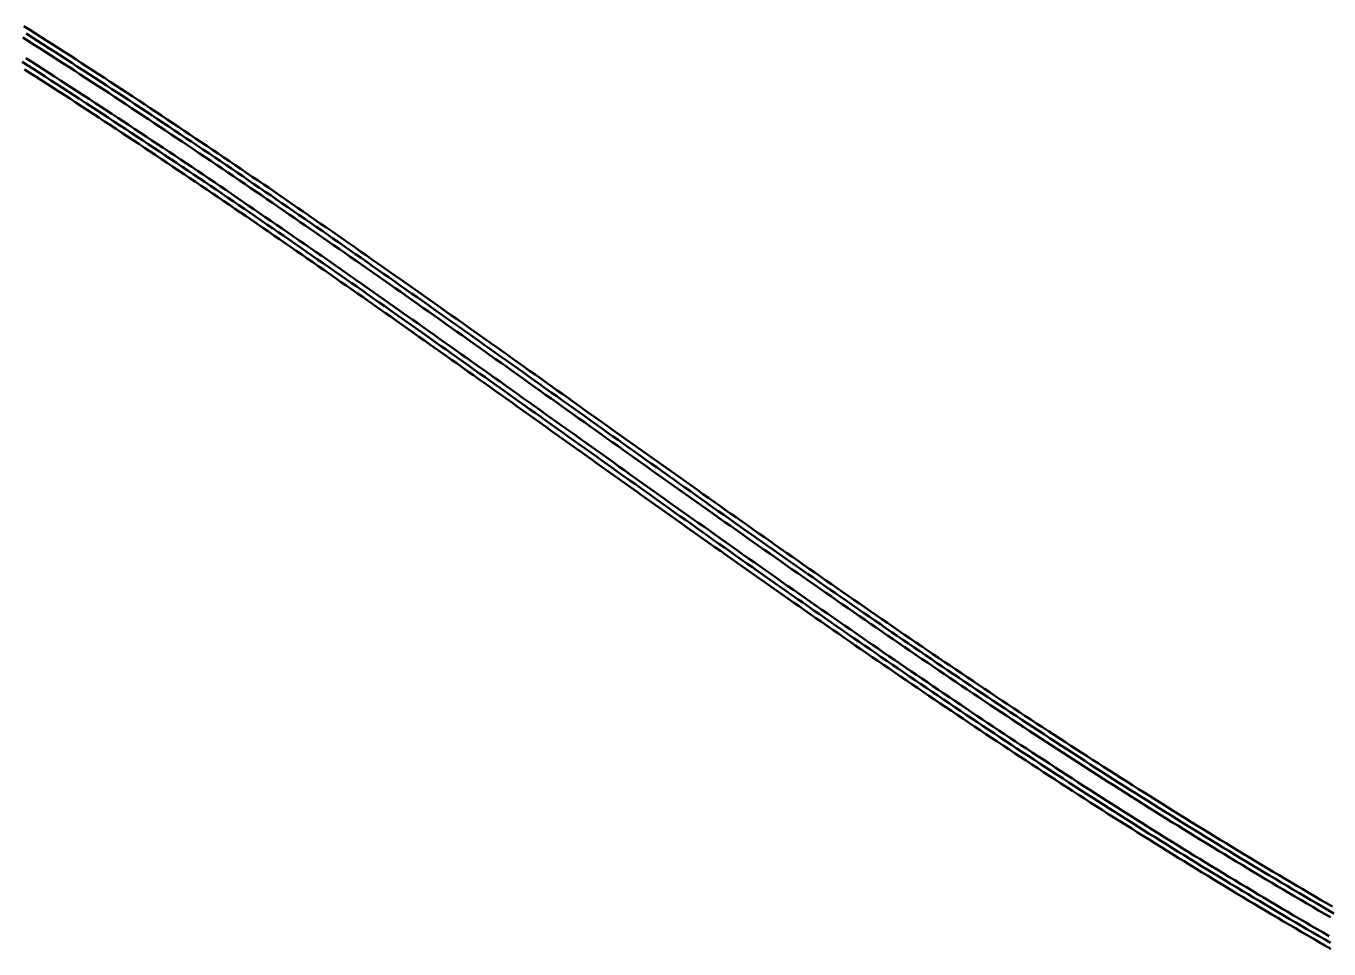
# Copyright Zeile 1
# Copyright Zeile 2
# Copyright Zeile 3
# Model space of a CAD drawing. Header units: millimetres. Extents: x 2688706 to 2690835, y 1254387 to 1255241.
# Drawn here: x 2688897.1 to 2689087.8, y 1255006.7 to 1255141.7 of the extents above; entities that cross this region are included whole.
import ezdxf

# ---------------------------------------------------------------- set-up
doc = ezdxf.new("R2010")
doc.units = ezdxf.units.MM
doc.layers.add('BS-TR-B-Gleisstrang-LinieGeometrie', color=7, linetype='Continuous')
doc.layers.add('BS-TR-N-Gleisstrang-LinieGeometrie', color=7, linetype='Continuous')

msp = doc.modelspace()

# ---------------------------------------------------------------- linework, layer by layer
at = {"layer": 'BS-TR-B-Gleisstrang-LinieGeometrie', "lineweight": 50}
for points in [[(2688897.07, 1255140.66, 451.2), (2688897.91, 1255140.12, 451.2), (2688898.75, 1255139.58, 451.21), (2688899.59, 1255139.04, 451.22), (2688900.43, 1255138.5, 451.22), (2688901.27, 1255137.96, 451.23), (2688902.11, 1255137.42, 451.24), (2688902.95, 1255136.88, 451.25), (2688903.79, 1255136.33, 451.25), (2688904.63, 1255135.79, 451.26), (2688905.47, 1255135.25, 451.27), (2688906.31, 1255134.7, 451.27), (2688907.14, 1255134.16, 451.28), (2688907.98, 1255133.61, 451.29), (2688908.82, 1255133.06, 451.3), (2688909.65, 1255132.52, 451.3), (2688910.49, 1255131.97, 451.31), (2688911.32, 1255131.42, 451.32), (2688912.16, 1255130.87, 451.32), (2688912.99, 1255130.32, 451.33), (2688913.83, 1255129.77, 451.34), (2688914.66, 1255129.22, 451.34), (2688915.49, 1255128.67, 451.35), (2688916.33, 1255128.12, 451.36), (2688917.16, 1255127.56, 451.37), (2688917.99, 1255127.01, 451.37), (2688918.82, 1255126.45, 451.38), (2688919.65, 1255125.9, 451.39), (2688920.48, 1255125.34, 451.39), (2688921.32, 1255124.79, 451.4), (2688922.14, 1255124.23, 451.41), (2688922.97, 1255123.67, 451.42), (2688922.97, 1255123.67, 451.42), (2688923.81, 1255123.11, 451.42), (2688924.64, 1255122.55, 451.43), (2688925.47, 1255121.99, 451.44), (2688926.3, 1255121.43, 451.44), (2688927.13, 1255120.87, 451.45), (2688927.96, 1255120.3, 451.46), (2688928.79, 1255119.74, 451.47), (2688929.61, 1255119.18, 451.47), (2688930.44, 1255118.61, 451.48), (2688931.27, 1255118.05, 451.49), (2688932.1, 1255117.48, 451.49), (2688932.93, 1255116.91, 451.5), (2688933.75, 1255116.35, 451.51), (2688934.58, 1255115.78, 451.52), (2688935.4, 1255115.21, 451.52), (2688936.23, 1255114.64, 451.53), (2688937.06, 1255114.07, 451.54), (2688937.88, 1255113.5, 451.54), (2688938.71, 1255112.93, 451.55), (2688939.53, 1255112.36, 451.56), (2688940.35, 1255111.79, 451.57), (2688941.18, 1255111.22, 451.57), (2688942, 1255110.65, 451.58), (2688942.82, 1255110.08, 451.59), (2688943.65, 1255109.51, 451.59), (2688944.47, 1255108.93, 451.6), (2688945.29, 1255108.36, 451.61), (2688946.11, 1255107.79, 451.62), (2688946.94, 1255107.21, 451.62), (2688947.76, 1255106.64, 451.63), (2688948.58, 1255106.06, 451.64), (2688949.4, 1255105.49, 451.64), (2688950.22, 1255104.91, 451.65), (2688951.04, 1255104.34, 451.66), (2688951.86, 1255103.76, 451.66), (2688952.68, 1255103.18, 451.67), (2688953.5, 1255102.61, 451.68), (2688954.32, 1255102.03, 451.69), (2688955.14, 1255101.45, 451.69), (2688955.96, 1255100.87, 451.7), (2688956.78, 1255100.3, 451.71), (2688957.6, 1255099.72, 451.71), (2688958.42, 1255099.14, 451.72), (2688959.24, 1255098.56, 451.73), (2688960.05, 1255097.98, 451.74), (2688960.87, 1255097.4, 451.74), (2688961.69, 1255096.82, 451.75), (2688962.51, 1255096.24, 451.76), (2688963.33, 1255095.66, 451.76), (2688964.15, 1255095.09, 451.77), (2688964.96, 1255094.51, 451.78), (2688965.78, 1255093.92, 451.79), (2688966.6, 1255093.34, 451.79), (2688967.42, 1255092.76, 451.8), (2688968.23, 1255092.18, 451.81), (2688969.05, 1255091.6, 451.81), (2688969.87, 1255091.02, 451.82), (2688970.68, 1255090.44, 451.83), (2688971.5, 1255089.86, 451.84), (2688972.32, 1255089.28, 451.84), (2688973.13, 1255088.7, 451.85), (2688973.95, 1255088.12, 451.86), (2688974.77, 1255087.54, 451.86), (2688975.58, 1255086.95, 451.87), (2688976.4, 1255086.37, 451.88), (2688977.22, 1255085.79, 451.89), (2688978.03, 1255085.21, 451.89), (2688978.85, 1255084.63, 451.9), (2688978.85, 1255084.63, 451.9), (2688979.66, 1255084.05, 451.91), (2688980.48, 1255083.47, 451.91), (2688981.29, 1255082.89, 451.92), (2688982.1, 1255082.31, 451.93), (2688982.92, 1255081.73, 451.94), (2688983.73, 1255081.15, 451.94), (2688984.54, 1255080.58, 451.95), (2688985.36, 1255080, 451.96), (2688986.17, 1255079.42, 451.96), (2688986.99, 1255078.84, 451.97), (2688987.8, 1255078.26, 451.98), (2688988.61, 1255077.68, 451.98), (2688989.43, 1255077.1, 451.99), (2688990.24, 1255076.53, 452), (2688991.05, 1255075.95, 452.01), (2688991.87, 1255075.37, 452.01), (2688992.68, 1255074.79, 452.02), (2688993.5, 1255074.21, 452.03), (2688994.31, 1255073.64, 452.03), (2688995.13, 1255073.06, 452.04), (2688995.94, 1255072.48, 452.05), (2688996.76, 1255071.91, 452.06), (2688997.57, 1255071.33, 452.06), (2688998.39, 1255070.75, 452.07), (2688999.2, 1255070.18, 452.08), (2689000.02, 1255069.6, 452.08), (2689000.83, 1255069.03, 452.09), (2689001.65, 1255068.45, 452.1), (2689002.46, 1255067.87, 452.11), (2689003.28, 1255067.3, 452.11), (2689004.1, 1255066.73, 452.12), (2689004.91, 1255066.15, 452.13), (2689005.73, 1255065.58, 452.13), (2689006.55, 1255065, 452.14), (2689007.36, 1255064.43, 452.15), (2689008.18, 1255063.86, 452.15), (2689009, 1255063.28, 452.16), (2689009.82, 1255062.71, 452.17), (2689010.64, 1255062.14, 452.18), (2689011.45, 1255061.57, 452.18), (2689012.27, 1255061, 452.19), (2689013.09, 1255060.43, 452.2), (2689013.91, 1255059.85, 452.2), (2689014.73, 1255059.28, 452.21), (2689015.55, 1255058.72, 452.22), (2689016.37, 1255058.15, 452.23), (2689017.19, 1255057.58, 452.23), (2689018.01, 1255057.01, 452.24), (2689018.83, 1255056.44, 452.25), (2689019.65, 1255055.87, 452.25), (2689020.48, 1255055.31, 452.26), (2689021.3, 1255054.74, 452.27), (2689022.12, 1255054.17, 452.28), (2689022.94, 1255053.61, 452.28), (2689023.77, 1255053.04, 452.29), (2689024.59, 1255052.48, 452.3), (2689025.41, 1255051.91, 452.3), (2689026.24, 1255051.35, 452.31), (2689027.06, 1255050.79, 452.32), (2689027.89, 1255050.23, 452.33), (2689028.71, 1255049.66, 452.33), (2689029.54, 1255049.1, 452.34), (2689030.36, 1255048.54, 452.35), (2689031.19, 1255047.98, 452.35), (2689032.02, 1255047.42, 452.36), (2689032.84, 1255046.87, 452.37), (2689033.67, 1255046.31, 452.37), (2689034.5, 1255045.75, 452.38), (2689035.33, 1255045.19, 452.39), (2689036.16, 1255044.64, 452.4), (2689036.99, 1255044.08, 452.4), (2689037.82, 1255043.53, 452.41), (2689038.65, 1255042.97, 452.42), (2689039.48, 1255042.42, 452.42), (2689040.31, 1255041.87, 452.43), (2689041.14, 1255041.31, 452.44), (2689041.98, 1255040.76, 452.45), (2689042.81, 1255040.21, 452.45), (2689043.64, 1255039.66, 452.46), (2689044.48, 1255039.11, 452.47), (2689045.31, 1255038.57, 452.47), (2689046.14, 1255038.02, 452.48), (2689046.98, 1255037.47, 452.49), (2689047.82, 1255036.93, 452.5), (2689048.65, 1255036.38, 452.5), (2689049.49, 1255035.84, 452.51), (2689050.33, 1255035.29, 452.52), (2689051.17, 1255034.75, 452.52), (2689052, 1255034.21, 452.53), (2689052.84, 1255033.67, 452.54), (2689053.68, 1255033.13, 452.54), (2689054.52, 1255032.59, 452.55), (2689055.36, 1255032.05, 452.56), (2689056.21, 1255031.51, 452.57), (2689057.05, 1255030.98, 452.57), (2689057.89, 1255030.44, 452.58), (2689057.89, 1255030.44, 452.58), (2689058.73, 1255029.91, 452.59), (2689059.57, 1255029.38, 452.59), (2689060.41, 1255028.85, 452.6), (2689061.26, 1255028.32, 452.61), (2689062.1, 1255027.79, 452.62), (2689062.94, 1255027.26, 452.62), (2689063.79, 1255026.73, 452.63), (2689064.63, 1255026.21, 452.64), (2689065.48, 1255025.68, 452.64), (2689066.32, 1255025.16, 452.65), (2689067.17, 1255024.63, 452.66), (2689068.02, 1255024.11, 452.67), (2689068.87, 1255023.59, 452.67), (2689069.71, 1255023.07, 452.68), (2689070.56, 1255022.55, 452.69), (2689071.41, 1255022.03, 452.69), (2689072.26, 1255021.51, 452.7), (2689073.11, 1255020.99, 452.71), (2689073.97, 1255020.48, 452.71), (2689074.82, 1255019.96, 452.72), (2689075.67, 1255019.45, 452.73), (2689076.52, 1255018.93, 452.74), (2689077.38, 1255018.42, 452.74), (2689078.23, 1255017.91, 452.75), (2689079.09, 1255017.4, 452.76), (2689079.94, 1255016.89, 452.76), (2689080.8, 1255016.38, 452.77), (2689081.65, 1255015.87, 452.78), (2689082.51, 1255015.37, 452.79), (2689083.37, 1255014.86, 452.79), (2689084.22, 1255014.36, 452.8), (2689085.08, 1255013.85, 452.81), (2689085.94, 1255013.35, 452.81), (2689086.8, 1255012.85, 452.82), (2689087.66, 1255012.35, 452.83), (2689088.52, 1255011.85, 452.83)], [(2688896.52, 1255136.5, 450.99), (2688897.36, 1255135.96, 450.99), (2688898.2, 1255135.42, 451), (2688899.04, 1255134.87, 451.01), (2688899.88, 1255134.33, 451.01), (2688900.72, 1255133.79, 451.02), (2688901.56, 1255133.25, 451.03), (2688902.4, 1255132.7, 451.04), (2688903.24, 1255132.16, 451.04), (2688904.08, 1255131.62, 451.05), (2688904.92, 1255131.07, 451.06), (2688905.76, 1255130.52, 451.07), (2688906.59, 1255129.98, 451.07), (2688907.43, 1255129.43, 451.08), (2688908.27, 1255128.88, 451.09), (2688909.1, 1255128.33, 451.1), (2688909.94, 1255127.78, 451.11), (2688910.77, 1255127.23, 451.12), (2688911.61, 1255126.68, 451.12), (2688912.44, 1255126.13, 451.13), (2688913.27, 1255125.58, 451.14), (2688914.11, 1255125.03, 451.15), (2688914.94, 1255124.47, 451.16), (2688915.77, 1255123.92, 451.17), (2688916.6, 1255123.37, 451.18), (2688917.44, 1255122.81, 451.19), (2688918.27, 1255122.26, 451.2), (2688919.1, 1255121.7, 451.21), (2688919.93, 1255121.14, 451.22), (2688920.76, 1255120.58, 451.23), (2688921.59, 1255120.03, 451.24), (2688921.59, 1255120.03, 451.24), (2688922.42, 1255119.47, 451.24), (2688923.25, 1255118.91, 451.25), (2688924.07, 1255118.35, 451.27), (2688924.9, 1255117.79, 451.28), (2688925.73, 1255117.22, 451.29), (2688926.56, 1255116.66, 451.3), (2688927.38, 1255116.1, 451.31), (2688928.21, 1255115.54, 451.32), (2688929.03, 1255114.97, 451.33), (2688929.86, 1255114.41, 451.34), (2688930.68, 1255113.84, 451.35), (2688931.51, 1255113.28, 451.36), (2688932.33, 1255112.71, 451.37), (2688933.16, 1255112.14, 451.38), (2688933.98, 1255111.58, 451.39), (2688934.8, 1255111.01, 451.4), (2688935.63, 1255110.44, 451.41), (2688936.45, 1255109.87, 451.42), (2688937.27, 1255109.3, 451.43), (2688938.09, 1255108.73, 451.44), (2688938.92, 1255108.16, 451.45), (2688939.74, 1255107.59, 451.46), (2688940.56, 1255107.02, 451.47), (2688941.38, 1255106.45, 451.48), (2688942.2, 1255105.88, 451.49), (2688943.02, 1255105.31, 451.5), (2688943.84, 1255104.73, 451.51), (2688944.66, 1255104.16, 451.52), (2688945.48, 1255103.59, 451.53), (2688946.3, 1255103.02, 451.54), (2688947.12, 1255102.44, 451.55), (2688947.93, 1255101.87, 451.56), (2688948.75, 1255101.29, 451.57), (2688949.57, 1255100.72, 451.58), (2688950.39, 1255100.14, 451.59), (2688951.21, 1255099.57, 451.6), (2688952.02, 1255098.99, 451.61), (2688952.84, 1255098.41, 451.62), (2688953.66, 1255097.84, 451.63), (2688954.48, 1255097.26, 451.64), (2688955.29, 1255096.68, 451.65), (2688956.11, 1255096.11, 451.66), (2688956.93, 1255095.53, 451.67), (2688957.74, 1255094.95, 451.68), (2688958.56, 1255094.37, 451.69), (2688959.37, 1255093.8, 451.7), (2688960.19, 1255093.22, 451.71), (2688961, 1255092.64, 451.72), (2688961.82, 1255092.06, 451.73), (2688962.64, 1255091.48, 451.74), (2688963.45, 1255090.9, 451.75), (2688964.27, 1255090.32, 451.76), (2688965.08, 1255089.74, 451.77), (2688965.9, 1255089.16, 451.78), (2688966.71, 1255088.58, 451.79), (2688967.53, 1255088, 451.8), (2688968.34, 1255087.42, 451.81), (2688969.15, 1255086.84, 451.82), (2688969.97, 1255086.26, 451.83), (2688970.78, 1255085.68, 451.84), (2688971.6, 1255085.1, 451.85), (2688972.41, 1255084.52, 451.86), (2688973.23, 1255083.94, 451.87), (2688974.04, 1255083.36, 451.88), (2688974.85, 1255082.78, 451.89), (2688975.67, 1255082.2, 451.9), (2688976.48, 1255081.62, 451.91), (2688977.3, 1255081.04, 451.92), (2688977.3, 1255081.04, 451.92), (2688978.11, 1255080.46, 451.93), (2688978.93, 1255079.88, 451.95), (2688979.74, 1255079.3, 451.96), (2688980.55, 1255078.72, 451.97), (2688981.37, 1255078.14, 451.98), (2688982.18, 1255077.56, 451.99), (2688983, 1255076.98, 452), (2688983.81, 1255076.4, 452.01), (2688984.63, 1255075.82, 452.02), (2688985.44, 1255075.24, 452.03), (2688986.26, 1255074.66, 452.04), (2688987.07, 1255074.08, 452.05), (2688987.88, 1255073.5, 452.06), (2688988.7, 1255072.92, 452.07), (2688989.51, 1255072.34, 452.08), (2688990.33, 1255071.76, 452.09), (2688991.14, 1255071.18, 452.1), (2688991.96, 1255070.6, 452.11), (2688992.77, 1255070.02, 452.12), (2688993.59, 1255069.44, 452.13), (2688994.41, 1255068.86, 452.14), (2688995.22, 1255068.28, 452.15), (2688996.04, 1255067.71, 452.16), (2688996.85, 1255067.13, 452.17), (2688997.67, 1255066.55, 452.18), (2688998.49, 1255065.97, 452.19), (2688999.3, 1255065.4, 452.2), (2689000.12, 1255064.82, 452.21), (2689000.94, 1255064.24, 452.22), (2689001.75, 1255063.67, 452.23), (2689002.57, 1255063.09, 452.24), (2689003.39, 1255062.51, 452.25), (2689004.21, 1255061.94, 452.26), (2689005.02, 1255061.36, 452.27), (2689005.84, 1255060.79, 452.28), (2689006.66, 1255060.21, 452.29), (2689007.48, 1255059.64, 452.3), (2689008.3, 1255059.07, 452.31), (2689009.12, 1255058.49, 452.32), (2689009.94, 1255057.92, 452.33), (2689010.76, 1255057.35, 452.34), (2689011.58, 1255056.77, 452.35), (2689012.4, 1255056.2, 452.36), (2689013.22, 1255055.63, 452.37), (2689014.04, 1255055.06, 452.38), (2689014.86, 1255054.49, 452.39), (2689015.68, 1255053.92, 452.4), (2689016.5, 1255053.35, 452.41), (2689017.32, 1255052.78, 452.42), (2689018.15, 1255052.21, 452.43), (2689018.97, 1255051.64, 452.44), (2689019.79, 1255051.07, 452.45), (2689020.62, 1255050.51, 452.46), (2689021.44, 1255049.94, 452.47), (2689022.26, 1255049.37, 452.48), (2689023.09, 1255048.81, 452.49), (2689023.91, 1255048.24, 452.5), (2689024.74, 1255047.68, 452.51), (2689025.56, 1255047.11, 452.52), (2689026.39, 1255046.55, 452.53), (2689027.22, 1255045.98, 452.54), (2689028.04, 1255045.42, 452.55), (2689028.87, 1255044.86, 452.56), (2689029.7, 1255044.3, 452.57), (2689030.52, 1255043.74, 452.58), (2689031.35, 1255043.18, 452.59), (2689032.18, 1255042.62, 452.6), (2689033.01, 1255042.06, 452.61), (2689033.84, 1255041.5, 452.63), (2689034.67, 1255040.94, 452.64), (2689035.5, 1255040.39, 452.65), (2689036.33, 1255039.83, 452.66), (2689037.16, 1255039.28, 452.67), (2689038, 1255038.72, 452.68), (2689038.83, 1255038.17, 452.69), (2689039.66, 1255037.61, 452.7), (2689040.49, 1255037.06, 452.71), (2689041.33, 1255036.51, 452.72), (2689042.16, 1255035.96, 452.73), (2689043, 1255035.41, 452.74), (2689043.83, 1255034.86, 452.75), (2689044.67, 1255034.31, 452.76), (2689045.51, 1255033.76, 452.77), (2689046.34, 1255033.21, 452.78), (2689047.18, 1255032.67, 452.79), (2689048.02, 1255032.12, 452.8), (2689048.86, 1255031.58, 452.81), (2689049.7, 1255031.03, 452.82), (2689050.53, 1255030.49, 452.83), (2689051.38, 1255029.95, 452.84), (2689052.22, 1255029.41, 452.85), (2689053.06, 1255028.87, 452.85), (2689053.9, 1255028.33, 452.86), (2689054.74, 1255027.79, 452.87), (2689055.58, 1255027.25, 452.88), (2689056.43, 1255026.71, 452.89), (2689056.43, 1255026.71, 452.89), (2689057.27, 1255026.18, 452.9), (2689058.11, 1255025.64, 452.91), (2689058.96, 1255025.11, 452.92), (2689059.8, 1255024.58, 452.93), (2689060.65, 1255024.05, 452.93), (2689061.49, 1255023.52, 452.94), (2689062.34, 1255022.99, 452.95), (2689063.19, 1255022.46, 452.96), (2689064.03, 1255021.93, 452.97), (2689064.88, 1255021.41, 452.97), (2689065.73, 1255020.88, 452.98), (2689066.58, 1255020.36, 452.99), (2689067.43, 1255019.83, 453), (2689068.28, 1255019.31, 453), (2689069.13, 1255018.79, 453.01), (2689069.98, 1255018.27, 453.02), (2689070.83, 1255017.75, 453.03), (2689071.68, 1255017.23, 453.03), (2689072.54, 1255016.71, 453.04), (2689073.39, 1255016.2, 453.05), (2689074.25, 1255015.68, 453.05), (2689075.1, 1255015.17, 453.06), (2689075.96, 1255014.65, 453.07), (2689076.81, 1255014.14, 453.07), (2689077.67, 1255013.63, 453.08), (2689078.52, 1255013.11, 453.09), (2689079.38, 1255012.6, 453.09), (2689080.24, 1255012.1, 453.1), (2689081.1, 1255011.59, 453.11), (2689081.96, 1255011.08, 453.11), (2689082.82, 1255010.57, 453.12), (2689083.68, 1255010.07, 453.13), (2689084.54, 1255009.56, 453.13), (2689085.4, 1255009.06, 453.14), (2689086.26, 1255008.56, 453.14), (2689087.13, 1255008.06, 453.15), (2689087.99, 1255007.55, 453.16)]]:
    msp.add_polyline3d(points, dxfattribs=at)
at = {"layer": 'BS-TR-N-Gleisstrang-LinieGeometrie', "color": 1, "lineweight": 50, "true_color": 0xff0000}
for points in [[(2688896.77, 1255141.74, 451.23), (2688897.61, 1255141.2, 451.24), (2688898.45, 1255140.66, 451.24), (2688899.3, 1255140.12, 451.25), (2688900.14, 1255139.58, 451.26), (2688900.98, 1255139.04, 451.27), (2688901.82, 1255138.5, 451.27), (2688902.66, 1255137.95, 451.28), (2688903.51, 1255137.41, 451.29), (2688904.35, 1255136.87, 451.29), (2688905.19, 1255136.32, 451.3), (2688906.02, 1255135.78, 451.31), (2688906.86, 1255135.23, 451.32), (2688907.7, 1255134.69, 451.32), (2688908.54, 1255134.14, 451.33), (2688909.38, 1255133.59, 451.34), (2688910.22, 1255133.04, 451.34), (2688911.05, 1255132.49, 451.35), (2688911.89, 1255131.95, 451.36), (2688912.73, 1255131.4, 451.36), (2688913.56, 1255130.84, 451.37), (2688914.4, 1255130.29, 451.38), (2688915.23, 1255129.74, 451.39), (2688916.06, 1255129.19, 451.39), (2688916.9, 1255128.64, 451.4), (2688917.73, 1255128.08, 451.41), (2688918.57, 1255127.53, 451.41), (2688919.4, 1255126.97, 451.42), (2688920.23, 1255126.42, 451.43), (2688921.06, 1255125.86, 451.44), (2688921.89, 1255125.3, 451.44), (2688922.72, 1255124.74, 451.45), (2688923.55, 1255124.19, 451.46), (2688924.38, 1255123.63, 451.46), (2688925.21, 1255123.07, 451.47), (2688926.04, 1255122.51, 451.48), (2688926.87, 1255121.95, 451.48), (2688927.7, 1255121.38, 451.49), (2688927.7, 1255121.38, 451.49), (2688928.53, 1255120.82, 451.5), (2688929.36, 1255120.25, 451.5), (2688930.19, 1255119.69, 451.51), (2688931.03, 1255119.12, 451.52), (2688931.86, 1255118.55, 451.52), (2688932.69, 1255117.99, 451.53), (2688933.52, 1255117.42, 451.54), (2688934.35, 1255116.85, 451.54), (2688935.17, 1255116.28, 451.55), (2688936, 1255115.71, 451.56), (2688936.83, 1255115.14, 451.56), (2688937.66, 1255114.57, 451.57), (2688938.49, 1255114, 451.57), (2688939.31, 1255113.43, 451.58), (2688940.14, 1255112.85, 451.59), (2688940.97, 1255112.28, 451.59), (2688940.97, 1255112.28, 451.59), (2688941.81, 1255111.7, 451.6), (2688942.65, 1255111.11, 451.61), (2688943.5, 1255110.52, 451.61), (2688944.34, 1255109.94, 451.62), (2688945.18, 1255109.35, 451.63), (2688946.02, 1255108.76, 451.63), (2688946.86, 1255108.18, 451.64), (2688947.71, 1255107.59, 451.65), (2688948.55, 1255107, 451.65), (2688949.39, 1255106.41, 451.66), (2688950.23, 1255105.82, 451.67), (2688951.07, 1255105.23, 451.67), (2688951.91, 1255104.64, 451.68), (2688952.75, 1255104.05, 451.69), (2688953.59, 1255103.46, 451.69), (2688954.43, 1255102.87, 451.7), (2688955.27, 1255102.28, 451.71), (2688955.27, 1255102.28, 451.71), (2688956.09, 1255101.7, 451.71), (2688956.91, 1255101.13, 451.72), (2688957.72, 1255100.55, 451.73), (2688958.54, 1255099.97, 451.73), (2688959.36, 1255099.39, 451.74), (2688960.18, 1255098.81, 451.75), (2688961, 1255098.23, 451.75), (2688961.81, 1255097.65, 451.76), (2688962.63, 1255097.08, 451.77), (2688963.45, 1255096.5, 451.77), (2688964.27, 1255095.92, 451.78), (2688965.09, 1255095.34, 451.79), (2688965.9, 1255094.76, 451.79), (2688966.72, 1255094.18, 451.8), (2688967.54, 1255093.6, 451.81), (2688968.35, 1255093.02, 451.81), (2688969.17, 1255092.44, 451.82), (2688969.17, 1255092.44, 451.82), (2688969.98, 1255091.86, 451.83), (2688970.79, 1255091.29, 451.83), (2688971.6, 1255090.71, 451.84), (2688972.41, 1255090.13, 451.84), (2688973.22, 1255089.56, 451.85), (2688974.03, 1255088.98, 451.86), (2688974.84, 1255088.41, 451.86), (2688975.65, 1255087.83, 451.87), (2688976.46, 1255087.25, 451.88), (2688977.26, 1255086.68, 451.88), (2688978.07, 1255086.1, 451.89), (2688978.88, 1255085.53, 451.9), (2688979.69, 1255084.95, 451.9), (2688980.5, 1255084.37, 451.91), (2688981.31, 1255083.8, 451.92), (2688982.12, 1255083.22, 451.92), (2688982.93, 1255082.65, 451.93), (2688982.93, 1255082.65, 451.93), (2688983.76, 1255082.06, 451.94), (2688984.58, 1255081.47, 451.94), (2688985.41, 1255080.88, 451.95), (2688986.24, 1255080.29, 451.96), (2688987.06, 1255079.7, 451.96), (2688987.89, 1255079.12, 451.97), (2688988.72, 1255078.53, 451.98), (2688989.54, 1255077.94, 451.98), (2688990.37, 1255077.35, 451.99), (2688991.2, 1255076.77, 451.99), (2688992.02, 1255076.18, 452), (2688992.85, 1255075.59, 452.01), (2688993.68, 1255075.01, 452.01), (2688994.51, 1255074.42, 452.02), (2688995.34, 1255073.83, 452.03), (2688996.16, 1255073.24, 452.03), (2688996.16, 1255073.24, 452.03), (2688996.98, 1255072.67, 452.04), (2688997.8, 1255072.09, 452.05), (2688998.61, 1255071.51, 452.05), (2688999.43, 1255070.93, 452.06), (2689000.25, 1255070.36, 452.07), (2689001.07, 1255069.78, 452.07), (2689001.88, 1255069.2, 452.08), (2689002.7, 1255068.62, 452.09), (2689003.52, 1255068.05, 452.09), (2689004.34, 1255067.47, 452.1), (2689005.16, 1255066.9, 452.11), (2689005.97, 1255066.32, 452.11), (2689006.79, 1255065.75, 452.12), (2689007.61, 1255065.17, 452.13), (2689008.43, 1255064.6, 452.13), (2689009.25, 1255064.02, 452.14), (2689009.25, 1255064.02, 452.14), (2689010.07, 1255063.45, 452.15), (2689010.88, 1255062.88, 452.15), (2689011.7, 1255062.31, 452.16), (2689012.52, 1255061.74, 452.16), (2689013.34, 1255061.17, 452.17), (2689014.15, 1255060.6, 452.18), (2689014.97, 1255060.03, 452.18), (2689015.79, 1255059.46, 452.19), (2689016.61, 1255058.89, 452.2), (2689017.43, 1255058.32, 452.2), (2689018.25, 1255057.76, 452.21), (2689019.07, 1255057.19, 452.22), (2689019.89, 1255056.62, 452.22), (2689020.71, 1255056.06, 452.23), (2689021.53, 1255055.49, 452.24), (2689022.35, 1255054.93, 452.24), (2689022.35, 1255054.93, 452.24), (2689023.18, 1255054.36, 452.25), (2689024.01, 1255053.79, 452.26), (2689024.84, 1255053.22, 452.26), (2689025.66, 1255052.65, 452.27), (2689026.49, 1255052.08, 452.28), (2689027.33, 1255051.52, 452.28), (2689028.16, 1255050.95, 452.29), (2689028.99, 1255050.38, 452.29), (2689029.82, 1255049.82, 452.3), (2689030.65, 1255049.25, 452.31), (2689031.48, 1255048.69, 452.31), (2689032.32, 1255048.13, 452.32), (2689033.15, 1255047.56, 452.33), (2689033.98, 1255047, 452.33), (2689034.82, 1255046.44, 452.34), (2689035.65, 1255045.88, 452.35), (2689035.65, 1255045.88, 452.35), (2689036.5, 1255045.31, 452.35), (2689037.35, 1255044.74, 452.36), (2689038.19, 1255044.17, 452.37), (2689039.04, 1255043.61, 452.37), (2689039.89, 1255043.04, 452.38), (2689040.74, 1255042.48, 452.39), (2689041.59, 1255041.91, 452.39), (2689042.44, 1255041.35, 452.4), (2689043.29, 1255040.79, 452.41), (2689044.15, 1255040.23, 452.41), (2689045, 1255039.67, 452.42), (2689045.85, 1255039.11, 452.43), (2689046.71, 1255038.55, 452.43), (2689047.56, 1255037.99, 452.44), (2689048.41, 1255037.43, 452.45), (2689048.41, 1255037.43, 452.45), (2689049.21, 1255036.91, 452.45), (2689050, 1255036.39, 452.46), (2689050.8, 1255035.88, 452.47), (2689051.6, 1255035.36, 452.47), (2689052.4, 1255034.85, 452.48), (2689053.19, 1255034.33, 452.48), (2689053.99, 1255033.82, 452.49), (2689054.79, 1255033.31, 452.5), (2689054.79, 1255033.31, 452.5), (2689055.64, 1255032.76, 452.5), (2689056.49, 1255032.22, 452.51), (2689057.34, 1255031.68, 452.52), (2689058.19, 1255031.14, 452.52), (2689059.04, 1255030.6, 452.53), (2689059.89, 1255030.06, 452.54), (2689060.74, 1255029.53, 452.54), (2689061.59, 1255028.99, 452.55), (2689062.44, 1255028.46, 452.56), (2689063.3, 1255027.92, 452.57), (2689064.15, 1255027.39, 452.57), (2689065, 1255026.86, 452.58), (2689065.86, 1255026.32, 452.59), (2689066.72, 1255025.79, 452.59), (2689067.57, 1255025.26, 452.6), (2689068.43, 1255024.74, 452.61), (2689069.29, 1255024.21, 452.62), (2689070.14, 1255023.68, 452.62), (2689071, 1255023.16, 452.63), (2689071.86, 1255022.63, 452.64), (2689072.72, 1255022.11, 452.64), (2689073.58, 1255021.58, 452.65), (2689074.44, 1255021.06, 452.66), (2689075.3, 1255020.54, 452.67), (2689076.17, 1255020.02, 452.67), (2689077.03, 1255019.5, 452.68), (2689077.89, 1255018.98, 452.69), (2689078.76, 1255018.47, 452.69), (2689079.62, 1255017.95, 452.7), (2689080.49, 1255017.44, 452.71), (2689081.35, 1255016.92, 452.72), (2689082.22, 1255016.41, 452.72), (2689083.08, 1255015.9, 452.73), (2689083.95, 1255015.39, 452.74), (2689084.82, 1255014.88, 452.74), (2689085.69, 1255014.37, 452.75), (2689086.56, 1255013.86, 452.76), (2689087.43, 1255013.35, 452.77), (2689088.3, 1255012.84, 452.77)], [(2688896.6, 1255140.07, 451.15), (2688897.44, 1255139.53, 451.16), (2688898.28, 1255138.99, 451.17), (2688899.12, 1255138.45, 451.18), (2688899.96, 1255137.91, 451.18), (2688900.8, 1255137.37, 451.19), (2688901.64, 1255136.83, 451.2), (2688902.48, 1255136.29, 451.2), (2688903.32, 1255135.75, 451.21), (2688904.15, 1255135.21, 451.22), (2688904.99, 1255134.66, 451.23), (2688905.83, 1255134.12, 451.23), (2688906.67, 1255133.57, 451.24), (2688907.5, 1255133.03, 451.25), (2688908.34, 1255132.48, 451.25), (2688909.17, 1255131.94, 451.26), (2688910.01, 1255131.39, 451.27), (2688910.84, 1255130.84, 451.28), (2688911.68, 1255130.29, 451.28), (2688912.51, 1255129.74, 451.29), (2688913.34, 1255129.19, 451.3), (2688914.18, 1255128.64, 451.3), (2688915.01, 1255128.09, 451.31), (2688915.84, 1255127.54, 451.32), (2688916.67, 1255126.99, 451.33), (2688917.5, 1255126.43, 451.33), (2688918.34, 1255125.88, 451.34), (2688919.17, 1255125.33, 451.35), (2688920, 1255124.77, 451.35), (2688920.83, 1255124.21, 451.36), (2688921.65, 1255123.66, 451.37), (2688922.48, 1255123.1, 451.38), (2688923.31, 1255122.54, 451.38), (2688924.14, 1255121.99, 451.39), (2688924.97, 1255121.43, 451.4), (2688925.79, 1255120.87, 451.41), (2688926.62, 1255120.31, 451.41), (2688927.45, 1255119.75, 451.42), (2688928.27, 1255119.18, 451.43), (2688928.27, 1255119.18, 451.43), (2688929.09, 1255118.63, 451.44), (2688929.9, 1255118.07, 451.44), (2688930.71, 1255117.52, 451.45), (2688931.53, 1255116.96, 451.46), (2688932.34, 1255116.4, 451.47), (2688933.16, 1255115.85, 451.47), (2688933.97, 1255115.29, 451.48), (2688934.78, 1255114.73, 451.49), (2688935.59, 1255114.17, 451.5), (2688936.41, 1255113.61, 451.5), (2688937.22, 1255113.05, 451.51), (2688938.03, 1255112.49, 451.52), (2688938.84, 1255111.93, 451.53), (2688939.65, 1255111.37, 451.53), (2688940.46, 1255110.81, 451.54), (2688941.27, 1255110.25, 451.55), (2688942.08, 1255109.68, 451.56), (2688942.08, 1255109.68, 451.56), (2688942.9, 1255109.11, 451.57), (2688943.72, 1255108.54, 451.57), (2688944.54, 1255107.97, 451.58), (2688945.36, 1255107.4, 451.59), (2688946.18, 1255106.83, 451.6), (2688947, 1255106.25, 451.6), (2688947.82, 1255105.68, 451.61), (2688948.63, 1255105.11, 451.62), (2688949.45, 1255104.54, 451.63), (2688950.27, 1255103.96, 451.63), (2688951.09, 1255103.39, 451.64), (2688951.91, 1255102.81, 451.65), (2688952.72, 1255102.24, 451.66), (2688953.54, 1255101.66, 451.67), (2688954.36, 1255101.09, 451.67), (2688955.17, 1255100.51, 451.68), (2688955.99, 1255099.94, 451.69), (2688955.99, 1255099.94, 451.69), (2688956.81, 1255099.36, 451.7), (2688957.63, 1255098.78, 451.7), (2688958.44, 1255098.2, 451.71), (2688959.26, 1255097.63, 451.72), (2688960.08, 1255097.05, 451.73), (2688960.89, 1255096.47, 451.73), (2688961.71, 1255095.89, 451.74), (2688962.53, 1255095.31, 451.75), (2688963.34, 1255094.73, 451.76), (2688964.16, 1255094.15, 451.77), (2688964.98, 1255093.57, 451.77), (2688965.79, 1255093, 451.78), (2688966.61, 1255092.42, 451.79), (2688967.43, 1255091.84, 451.8), (2688968.24, 1255091.26, 451.8), (2688969.06, 1255090.68, 451.81), (2688969.87, 1255090.1, 451.82), (2688969.87, 1255090.1, 451.82), (2688970.69, 1255089.52, 451.83), (2688971.5, 1255088.94, 451.83), (2688972.31, 1255088.36, 451.84), (2688973.12, 1255087.78, 451.85), (2688973.94, 1255087.21, 451.86), (2688974.75, 1255086.63, 451.87), (2688975.56, 1255086.05, 451.87), (2688976.37, 1255085.47, 451.88), (2688977.19, 1255084.89, 451.89), (2688978, 1255084.31, 451.9), (2688978.81, 1255083.74, 451.9), (2688979.62, 1255083.16, 451.91), (2688980.44, 1255082.58, 451.92), (2688981.25, 1255082, 451.93), (2688982.06, 1255081.42, 451.93), (2688982.87, 1255080.85, 451.94), (2688983.69, 1255080.27, 451.95), (2688983.69, 1255080.27, 451.95), (2688984.51, 1255079.68, 451.96), (2688985.34, 1255079.09, 451.97), (2688986.16, 1255078.5, 451.97), (2688986.99, 1255077.92, 451.98), (2688987.82, 1255077.33, 451.99), (2688988.64, 1255076.74, 452), (2688989.47, 1255076.15, 452), (2688990.3, 1255075.57, 452.01), (2688991.12, 1255074.98, 452.02), (2688991.95, 1255074.39, 452.03), (2688992.78, 1255073.8, 452.04), (2688993.61, 1255073.22, 452.04), (2688994.43, 1255072.63, 452.05), (2688995.26, 1255072.05, 452.06), (2688996.09, 1255071.46, 452.07), (2688996.92, 1255070.87, 452.07), (2688996.92, 1255070.87, 452.07), (2688997.74, 1255070.29, 452.08), (2688998.55, 1255069.72, 452.09), (2688999.37, 1255069.14, 452.1), (2689000.19, 1255068.56, 452.11), (2689001.01, 1255067.98, 452.11), (2689001.83, 1255067.4, 452.12), (2689002.65, 1255066.82, 452.13), (2689003.47, 1255066.25, 452.14), (2689004.29, 1255065.67, 452.14), (2689005.11, 1255065.09, 452.15), (2689005.93, 1255064.52, 452.16), (2689006.75, 1255063.94, 452.17), (2689007.58, 1255063.37, 452.17), (2689008.4, 1255062.79, 452.18), (2689009.22, 1255062.21, 452.19), (2689010.04, 1255061.64, 452.2), (2689010.04, 1255061.64, 452.2), (2689010.86, 1255061.07, 452.21), (2689011.68, 1255060.5, 452.21), (2689012.5, 1255059.93, 452.22), (2689013.31, 1255059.36, 452.23), (2689014.13, 1255058.79, 452.24), (2689014.95, 1255058.22, 452.24), (2689015.77, 1255057.65, 452.25), (2689016.59, 1255057.08, 452.26), (2689017.41, 1255056.51, 452.27), (2689018.23, 1255055.94, 452.27), (2689019.06, 1255055.38, 452.28), (2689019.88, 1255054.81, 452.29), (2689020.7, 1255054.24, 452.3), (2689021.52, 1255053.68, 452.31), (2689022.34, 1255053.11, 452.31), (2689023.17, 1255052.55, 452.32), (2689023.17, 1255052.55, 452.32), (2689024, 1255051.98, 452.33), (2689024.83, 1255051.41, 452.34), (2689025.66, 1255050.84, 452.34), (2689026.5, 1255050.27, 452.35), (2689027.33, 1255049.7, 452.36), (2689028.16, 1255049.13, 452.37), (2689029, 1255048.56, 452.37), (2689029.83, 1255048, 452.38), (2689030.67, 1255047.43, 452.39), (2689031.51, 1255046.87, 452.4), (2689032.34, 1255046.3, 452.41), (2689033.18, 1255045.74, 452.41), (2689034.02, 1255045.17, 452.42), (2689034.85, 1255044.61, 452.43), (2689035.69, 1255044.05, 452.44), (2689036.53, 1255043.49, 452.44), (2689036.53, 1255043.49, 452.44), (2689037.35, 1255042.94, 452.45), (2689038.17, 1255042.39, 452.46), (2689038.99, 1255041.85, 452.47), (2689039.81, 1255041.3, 452.48), (2689040.63, 1255040.76, 452.48), (2689041.45, 1255040.21, 452.49), (2689042.28, 1255039.67, 452.5), (2689043.1, 1255039.12, 452.51), (2689043.92, 1255038.58, 452.51), (2689044.75, 1255038.04, 452.52), (2689045.57, 1255037.5, 452.53), (2689046.39, 1255036.96, 452.54), (2689047.22, 1255036.42, 452.54), (2689048.05, 1255035.88, 452.55), (2689048.87, 1255035.35, 452.56), (2689049.7, 1255034.81, 452.57), (2689049.7, 1255034.81, 452.57), (2689050.53, 1255034.27, 452.57), (2689051.35, 1255033.74, 452.58), (2689052.18, 1255033.2, 452.59), (2689053.01, 1255032.67, 452.6), (2689053.84, 1255032.14, 452.6), (2689054.67, 1255031.61, 452.61), (2689055.5, 1255031.08, 452.62), (2689056.33, 1255030.55, 452.63), (2689057.17, 1255030.02, 452.63), (2689058, 1255029.49, 452.64), (2689058, 1255029.49, 452.64), (2689058.85, 1255028.95, 452.65), (2689059.69, 1255028.42, 452.66), (2689060.54, 1255027.88, 452.66), (2689061.39, 1255027.35, 452.67), (2689062.24, 1255026.82, 452.68), (2689063.09, 1255026.28, 452.68), (2689063.94, 1255025.75, 452.69), (2689064.79, 1255025.22, 452.7), (2689065.65, 1255024.7, 452.71), (2689066.5, 1255024.17, 452.71), (2689067.35, 1255023.64, 452.72), (2689068.21, 1255023.12, 452.73), (2689069.06, 1255022.59, 452.73), (2689069.91, 1255022.07, 452.74), (2689070.77, 1255021.54, 452.75), (2689071.63, 1255021.02, 452.76), (2689072.48, 1255020.5, 452.76), (2689073.34, 1255019.98, 452.77), (2689074.2, 1255019.46, 452.78), (2689075.06, 1255018.94, 452.78), (2689075.92, 1255018.43, 452.79), (2689076.77, 1255017.91, 452.8), (2689077.63, 1255017.4, 452.8), (2689078.5, 1255016.88, 452.81), (2689079.36, 1255016.37, 452.82), (2689080.22, 1255015.86, 452.83), (2689081.08, 1255015.34, 452.83), (2689081.94, 1255014.83, 452.84), (2689082.81, 1255014.32, 452.85), (2689083.67, 1255013.82, 452.85), (2689084.54, 1255013.31, 452.86), (2689085.4, 1255012.8, 452.87), (2689086.27, 1255012.3, 452.88), (2689087.13, 1255011.79, 452.88), (2689088, 1255011.29, 452.89)], [(2688897.05, 1255137.04, 451.03), (2688897.9, 1255136.5, 451.03), (2688898.74, 1255135.96, 451.04), (2688899.58, 1255135.42, 451.05), (2688900.42, 1255134.88, 451.05), (2688901.26, 1255134.33, 451.06), (2688902.1, 1255133.79, 451.07), (2688902.94, 1255133.25, 451.08), (2688903.78, 1255132.7, 451.08), (2688904.62, 1255132.16, 451.09), (2688905.46, 1255131.61, 451.1), (2688906.3, 1255131.06, 451.11), (2688907.14, 1255130.52, 451.12), (2688907.98, 1255129.97, 451.12), (2688908.81, 1255129.42, 451.13), (2688909.65, 1255128.87, 451.14), (2688910.49, 1255128.32, 451.15), (2688911.32, 1255127.77, 451.16), (2688912.16, 1255127.22, 451.17), (2688912.99, 1255126.66, 451.17), (2688913.83, 1255126.11, 451.18), (2688914.66, 1255125.56, 451.19), (2688915.5, 1255125, 451.2), (2688916.33, 1255124.45, 451.21), (2688917.16, 1255123.89, 451.22), (2688918, 1255123.34, 451.23), (2688918.83, 1255122.78, 451.24), (2688919.66, 1255122.22, 451.25), (2688920.49, 1255121.67, 451.26), (2688921.32, 1255121.11, 451.27), (2688922.15, 1255120.55, 451.28), (2688922.98, 1255119.99, 451.29), (2688923.81, 1255119.43, 451.3), (2688924.64, 1255118.87, 451.31), (2688925.47, 1255118.31, 451.31), (2688926.3, 1255117.74, 451.32), (2688926.3, 1255117.74, 451.32), (2688927.13, 1255117.18, 451.33), (2688927.96, 1255116.61, 451.34), (2688928.78, 1255116.05, 451.35), (2688929.61, 1255115.48, 451.36), (2688930.44, 1255114.92, 451.37), (2688931.27, 1255114.35, 451.38), (2688932.1, 1255113.78, 451.39), (2688932.92, 1255113.21, 451.4), (2688933.75, 1255112.65, 451.41), (2688934.58, 1255112.08, 451.42), (2688935.4, 1255111.51, 451.43), (2688936.23, 1255110.94, 451.44), (2688937.05, 1255110.37, 451.45), (2688937.88, 1255109.8, 451.46), (2688938.7, 1255109.22, 451.47), (2688939.53, 1255108.65, 451.48), (2688939.53, 1255108.65, 451.48), (2688940.36, 1255108.08, 451.49), (2688941.19, 1255107.5, 451.5), (2688942.01, 1255106.92, 451.51), (2688942.84, 1255106.34, 451.52), (2688943.67, 1255105.77, 451.53), (2688944.5, 1255105.19, 451.54), (2688945.33, 1255104.61, 451.55), (2688946.15, 1255104.03, 451.55), (2688946.98, 1255103.45, 451.56), (2688947.81, 1255102.87, 451.57), (2688948.64, 1255102.29, 451.58), (2688949.46, 1255101.71, 451.59), (2688950.29, 1255101.13, 451.6), (2688951.11, 1255100.55, 451.61), (2688951.94, 1255099.97, 451.62), (2688952.77, 1255099.39, 451.63), (2688953.59, 1255098.8, 451.64), (2688953.59, 1255098.8, 451.64), (2688954.4, 1255098.23, 451.65), (2688955.2, 1255097.67, 451.66), (2688956.01, 1255097.1, 451.67), (2688956.81, 1255096.53, 451.68), (2688957.61, 1255095.96, 451.69), (2688958.42, 1255095.39, 451.7), (2688959.22, 1255094.82, 451.71), (2688960.03, 1255094.25, 451.72), (2688960.83, 1255093.68, 451.73), (2688961.63, 1255093.11, 451.74), (2688962.44, 1255092.54, 451.75), (2688963.24, 1255091.97, 451.75), (2688964.04, 1255091.4, 451.76), (2688964.85, 1255090.83, 451.77), (2688965.65, 1255090.26, 451.78), (2688966.45, 1255089.69, 451.79), (2688967.26, 1255089.12, 451.8), (2688967.26, 1255089.12, 451.8), (2688968.09, 1255088.52, 451.81), (2688968.93, 1255087.93, 451.82), (2688969.76, 1255087.33, 451.83), (2688970.6, 1255086.74, 451.84), (2688971.43, 1255086.14, 451.85), (2688972.27, 1255085.55, 451.86), (2688973.1, 1255084.95, 451.87), (2688973.94, 1255084.36, 451.88), (2688974.77, 1255083.76, 451.89), (2688975.61, 1255083.17, 451.9), (2688976.44, 1255082.57, 451.91), (2688977.28, 1255081.98, 451.92), (2688978.11, 1255081.38, 451.93), (2688978.95, 1255080.78, 451.94), (2688979.78, 1255080.19, 451.95), (2688980.62, 1255079.59, 451.96), (2688980.62, 1255079.59, 451.96), (2688981.44, 1255079.01, 451.97), (2688982.27, 1255078.42, 451.98), (2688983.09, 1255077.83, 451.99), (2688983.91, 1255077.24, 452), (2688984.74, 1255076.66, 452.01), (2688985.56, 1255076.07, 452.02), (2688986.39, 1255075.48, 452.03), (2688987.21, 1255074.9, 452.04), (2688988.03, 1255074.31, 452.05), (2688988.86, 1255073.72, 452.06), (2688989.68, 1255073.14, 452.07), (2688990.51, 1255072.55, 452.07), (2688991.33, 1255071.96, 452.08), (2688992.16, 1255071.38, 452.09), (2688992.98, 1255070.79, 452.1), (2688993.81, 1255070.21, 452.11), (2688993.81, 1255070.21, 452.11), (2688994.63, 1255069.62, 452.12), (2688995.45, 1255069.04, 452.13), (2688996.27, 1255068.46, 452.14), (2688997.09, 1255067.88, 452.15), (2688997.91, 1255067.3, 452.16), (2688998.73, 1255066.72, 452.17), (2688999.55, 1255066.14, 452.18), (2689000.37, 1255065.56, 452.19), (2689001.19, 1255064.98, 452.2), (2689002.01, 1255064.4, 452.21), (2689002.83, 1255063.82, 452.22), (2689003.66, 1255063.24, 452.23), (2689004.48, 1255062.66, 452.24), (2689005.3, 1255062.09, 452.25), (2689006.12, 1255061.51, 452.26), (2689006.95, 1255060.93, 452.27), (2689006.95, 1255060.93, 452.27), (2689007.77, 1255060.35, 452.28), (2689008.6, 1255059.77, 452.29), (2689009.42, 1255059.19, 452.3), (2689010.25, 1255058.62, 452.31), (2689011.07, 1255058.04, 452.32), (2689011.9, 1255057.46, 452.32), (2689012.73, 1255056.89, 452.33), (2689013.55, 1255056.31, 452.34), (2689014.38, 1255055.73, 452.35), (2689015.21, 1255055.16, 452.36), (2689016.04, 1255054.58, 452.37), (2689016.86, 1255054.01, 452.38), (2689017.69, 1255053.44, 452.39), (2689018.52, 1255052.86, 452.4), (2689019.35, 1255052.29, 452.41), (2689020.18, 1255051.72, 452.42), (2689020.18, 1255051.72, 452.42), (2689020.98, 1255051.17, 452.43), (2689021.78, 1255050.61, 452.44), (2689022.58, 1255050.06, 452.45), (2689023.38, 1255049.51, 452.46), (2689024.18, 1255048.96, 452.47), (2689024.98, 1255048.41, 452.48), (2689025.79, 1255047.87, 452.49), (2689026.59, 1255047.32, 452.5), (2689027.39, 1255046.77, 452.5), (2689028.2, 1255046.22, 452.51), (2689029, 1255045.68, 452.52), (2689029.8, 1255045.13, 452.53), (2689030.61, 1255044.59, 452.54), (2689031.41, 1255044.04, 452.55), (2689032.22, 1255043.5, 452.56), (2689033.02, 1255042.95, 452.57), (2689033.02, 1255042.95, 452.57), (2689033.83, 1255042.41, 452.58), (2689034.63, 1255041.87, 452.59), (2689035.44, 1255041.33, 452.6), (2689036.24, 1255040.79, 452.61), (2689037.05, 1255040.25, 452.62), (2689037.85, 1255039.72, 452.63), (2689038.66, 1255039.18, 452.63), (2689039.47, 1255038.64, 452.64), (2689040.27, 1255038.1, 452.65), (2689041.08, 1255037.57, 452.66), (2689041.89, 1255037.03, 452.67), (2689042.7, 1255036.5, 452.68), (2689043.51, 1255035.97, 452.69), (2689043.51, 1255035.97, 452.69), (2689044.35, 1255035.41, 452.7), (2689045.19, 1255034.86, 452.71), (2689046.03, 1255034.31, 452.72), (2689046.87, 1255033.77, 452.73), (2689047.71, 1255033.22, 452.74), (2689048.55, 1255032.67, 452.75), (2689049.39, 1255032.12, 452.76), (2689050.23, 1255031.58, 452.77), (2689051.07, 1255031.03, 452.77), (2689051.92, 1255030.49, 452.78), (2689052.76, 1255029.95, 452.79), (2689052.76, 1255029.95, 452.79), (2689053.6, 1255029.4, 452.8), (2689054.45, 1255028.86, 452.81), (2689055.29, 1255028.32, 452.82), (2689056.13, 1255027.79, 452.83), (2689056.98, 1255027.25, 452.84), (2689057.82, 1255026.71, 452.85), (2689058.67, 1255026.18, 452.85), (2689059.52, 1255025.64, 452.86), (2689060.37, 1255025.11, 452.87), (2689061.21, 1255024.58, 452.88), (2689062.06, 1255024.04, 452.89), (2689062.91, 1255023.51, 452.9), (2689063.76, 1255022.98, 452.9), (2689064.61, 1255022.46, 452.91), (2689065.46, 1255021.93, 452.92), (2689066.31, 1255021.4, 452.93), (2689067.17, 1255020.87, 452.93), (2689068.02, 1255020.35, 452.94), (2689068.87, 1255019.82, 452.95), (2689069.73, 1255019.3, 452.96), (2689070.58, 1255018.78, 452.96), (2689071.43, 1255018.26, 452.97), (2689072.29, 1255017.74, 452.98), (2689073.15, 1255017.22, 452.99), (2689074, 1255016.7, 452.99), (2689074.86, 1255016.18, 453), (2689075.72, 1255015.67, 453.01), (2689076.58, 1255015.15, 453.01), (2689077.44, 1255014.64, 453.02), (2689078.3, 1255014.12, 453.03), (2689079.16, 1255013.61, 453.03), (2689080.02, 1255013.1, 453.04), (2689080.88, 1255012.59, 453.04), (2689081.74, 1255012.08, 453.05), (2689082.6, 1255011.57, 453.06), (2689083.47, 1255011.06, 453.06), (2689084.33, 1255010.55, 453.07), (2689085.19, 1255010.05, 453.08), (2689086.06, 1255009.54, 453.08), (2689086.92, 1255009.04, 453.09), (2689087.79, 1255008.54, 453.1)], [(2688896.86, 1255135.39, 450.95), (2688897.7, 1255134.85, 450.96), (2688898.54, 1255134.31, 450.97), (2688899.38, 1255133.77, 450.97), (2688900.22, 1255133.23, 450.98), (2688901.05, 1255132.69, 450.99), (2688901.89, 1255132.14, 450.99), (2688902.73, 1255131.6, 451), (2688903.57, 1255131.06, 451.01), (2688904.41, 1255130.51, 451.02), (2688905.24, 1255129.97, 451.03), (2688906.08, 1255129.42, 451.03), (2688906.91, 1255128.87, 451.04), (2688907.75, 1255128.33, 451.05), (2688908.58, 1255127.78, 451.06), (2688909.42, 1255127.23, 451.07), (2688910.25, 1255126.68, 451.07), (2688911.09, 1255126.13, 451.08), (2688911.92, 1255125.58, 451.09), (2688912.75, 1255125.03, 451.1), (2688913.59, 1255124.48, 451.11), (2688914.42, 1255123.92, 451.12), (2688915.25, 1255123.37, 451.13), (2688916.08, 1255122.82, 451.14), (2688916.91, 1255122.26, 451.15), (2688917.74, 1255121.71, 451.16), (2688918.57, 1255121.15, 451.16), (2688919.4, 1255120.6, 451.17), (2688920.23, 1255120.04, 451.18), (2688921.06, 1255119.48, 451.19), (2688921.89, 1255118.92, 451.2), (2688922.71, 1255118.36, 451.21), (2688923.54, 1255117.8, 451.23), (2688924.37, 1255117.24, 451.24), (2688925.19, 1255116.68, 451.25), (2688926.02, 1255116.12, 451.26), (2688926.84, 1255115.56, 451.27), (2688926.84, 1255115.56, 451.27), (2688927.66, 1255115, 451.28), (2688928.47, 1255114.45, 451.29), (2688929.29, 1255113.89, 451.3), (2688930.1, 1255113.33, 451.31), (2688930.92, 1255112.77, 451.32), (2688931.73, 1255112.21, 451.33), (2688932.55, 1255111.66, 451.34), (2688933.36, 1255111.1, 451.35), (2688934.17, 1255110.54, 451.36), (2688934.98, 1255109.98, 451.37), (2688935.8, 1255109.41, 451.39), (2688936.61, 1255108.85, 451.4), (2688937.42, 1255108.29, 451.41), (2688938.23, 1255107.73, 451.42), (2688939.04, 1255107.17, 451.43), (2688939.85, 1255106.6, 451.44), (2688940.66, 1255106.04, 451.45), (2688940.66, 1255106.04, 451.45), (2688941.48, 1255105.47, 451.46), (2688942.3, 1255104.89, 451.47), (2688943.12, 1255104.32, 451.48), (2688943.94, 1255103.75, 451.49), (2688944.76, 1255103.17, 451.5), (2688945.58, 1255102.6, 451.51), (2688946.4, 1255102.03, 451.52), (2688947.22, 1255101.45, 451.53), (2688948.04, 1255100.88, 451.55), (2688948.86, 1255100.3, 451.56), (2688949.68, 1255099.73, 451.57), (2688950.5, 1255099.15, 451.58), (2688951.31, 1255098.57, 451.59), (2688952.13, 1255098, 451.6), (2688952.95, 1255097.42, 451.61), (2688953.77, 1255096.84, 451.62), (2688954.58, 1255096.27, 451.63), (2688954.58, 1255096.27, 451.63), (2688955.38, 1255095.7, 451.64), (2688956.18, 1255095.14, 451.65), (2688956.98, 1255094.57, 451.66), (2688957.77, 1255094.01, 451.67), (2688958.57, 1255093.45, 451.68), (2688959.37, 1255092.88, 451.69), (2688960.16, 1255092.32, 451.7), (2688960.96, 1255091.75, 451.72), (2688961.76, 1255091.19, 451.73), (2688962.55, 1255090.62, 451.74), (2688963.35, 1255090.05, 451.75), (2688964.14, 1255089.49, 451.76), (2688964.94, 1255088.92, 451.77), (2688965.74, 1255088.36, 451.78), (2688966.53, 1255087.79, 451.79), (2688967.33, 1255087.22, 451.8), (2688968.12, 1255086.66, 451.81), (2688968.12, 1255086.66, 451.81), (2688968.95, 1255086.07, 451.82), (2688969.79, 1255085.47, 451.83), (2688970.62, 1255084.88, 451.84), (2688971.45, 1255084.29, 451.85), (2688972.28, 1255083.7, 451.86), (2688973.11, 1255083.1, 451.88), (2688973.94, 1255082.51, 451.89), (2688974.77, 1255081.92, 451.9), (2688975.6, 1255081.33, 451.91), (2688976.43, 1255080.74, 451.92), (2688977.26, 1255080.14, 451.93), (2688978.09, 1255079.55, 451.94), (2688978.92, 1255078.96, 451.95), (2688979.76, 1255078.37, 451.96), (2688980.59, 1255077.77, 451.97), (2688981.42, 1255077.18, 451.98), (2688981.42, 1255077.18, 451.98), (2688982.24, 1255076.6, 452), (2688983.06, 1255076.01, 452.01), (2688983.89, 1255075.42, 452.02), (2688984.71, 1255074.84, 452.03), (2688985.53, 1255074.25, 452.04), (2688986.36, 1255073.66, 452.05), (2688987.18, 1255073.08, 452.06), (2688988, 1255072.49, 452.07), (2688988.83, 1255071.91, 452.08), (2688989.65, 1255071.32, 452.09), (2688990.47, 1255070.73, 452.1), (2688991.3, 1255070.15, 452.12), (2688992.12, 1255069.56, 452.13), (2688992.95, 1255068.98, 452.14), (2688993.77, 1255068.39, 452.15), (2688994.59, 1255067.81, 452.16), (2688994.59, 1255067.81, 452.16), (2688995.42, 1255067.23, 452.17), (2688996.24, 1255066.65, 452.18), (2688997.06, 1255066.06, 452.19), (2688997.88, 1255065.48, 452.2), (2688998.7, 1255064.9, 452.21), (2688999.52, 1255064.32, 452.22), (2689000.35, 1255063.74, 452.23), (2689001.17, 1255063.16, 452.25), (2689001.99, 1255062.58, 452.26), (2689002.81, 1255062, 452.27), (2689003.64, 1255061.42, 452.28), (2689004.46, 1255060.84, 452.29), (2689005.28, 1255060.27, 452.3), (2689006.11, 1255059.69, 452.31), (2689006.93, 1255059.11, 452.32), (2689007.75, 1255058.53, 452.33), (2689007.75, 1255058.53, 452.33), (2689008.58, 1255057.96, 452.34), (2689009.4, 1255057.38, 452.35), (2689010.22, 1255056.81, 452.36), (2689011.04, 1255056.23, 452.37), (2689011.86, 1255055.66, 452.39), (2689012.69, 1255055.09, 452.4), (2689013.51, 1255054.51, 452.41), (2689014.33, 1255053.94, 452.42), (2689015.16, 1255053.37, 452.43), (2689015.98, 1255052.8, 452.44), (2689016.8, 1255052.23, 452.45), (2689017.63, 1255051.66, 452.46), (2689018.45, 1255051.09, 452.47), (2689019.28, 1255050.52, 452.48), (2689020.1, 1255049.95, 452.49), (2689020.93, 1255049.38, 452.5), (2689020.93, 1255049.38, 452.5), (2689021.76, 1255048.81, 452.51), (2689022.58, 1255048.24, 452.53), (2689023.41, 1255047.68, 452.54), (2689024.24, 1255047.11, 452.55), (2689025.06, 1255046.54, 452.56), (2689025.89, 1255045.98, 452.57), (2689026.72, 1255045.41, 452.58), (2689027.55, 1255044.85, 452.59), (2689028.38, 1255044.29, 452.6), (2689029.21, 1255043.72, 452.61), (2689030.04, 1255043.16, 452.62), (2689030.87, 1255042.6, 452.63), (2689031.7, 1255042.04, 452.64), (2689032.53, 1255041.48, 452.65), (2689033.37, 1255040.92, 452.67), (2689034.2, 1255040.36, 452.68), (2689034.2, 1255040.36, 452.68), (2689035.04, 1255039.8, 452.69), (2689035.88, 1255039.23, 452.7), (2689036.72, 1255038.67, 452.71), (2689037.56, 1255038.11, 452.72), (2689038.4, 1255037.55, 452.73), (2689039.24, 1255036.99, 452.74), (2689040.08, 1255036.43, 452.75), (2689040.93, 1255035.88, 452.76), (2689041.77, 1255035.32, 452.77), (2689042.61, 1255034.76, 452.78), (2689043.46, 1255034.21, 452.8), (2689044.3, 1255033.65, 452.81), (2689045.15, 1255033.1, 452.82), (2689045.99, 1255032.55, 452.83), (2689046.84, 1255032, 452.84), (2689047.69, 1255031.44, 452.85), (2689047.69, 1255031.44, 452.85), (2689048.55, 1255030.89, 452.86), (2689049.41, 1255030.33, 452.87), (2689050.27, 1255029.77, 452.88), (2689051.13, 1255029.22, 452.89), (2689051.99, 1255028.66, 452.9), (2689052.85, 1255028.11, 452.91), (2689053.72, 1255027.55, 452.92), (2689054.58, 1255027, 452.93), (2689055.44, 1255026.45, 452.94), (2689056.31, 1255025.9, 452.95), (2689057.18, 1255025.35, 452.96), (2689058.04, 1255024.81, 452.97), (2689058.91, 1255024.26, 452.98), (2689059.78, 1255023.71, 452.99), (2689059.78, 1255023.71, 452.99), (2689060.62, 1255023.18, 452.99), (2689061.47, 1255022.65, 453), (2689062.32, 1255022.12, 453.01), (2689063.17, 1255021.59, 453.02), (2689064.02, 1255021.06, 453.03), (2689064.87, 1255020.53, 453.03), (2689065.72, 1255020.01, 453.04), (2689066.58, 1255019.48, 453.05), (2689067.43, 1255018.96, 453.06), (2689068.28, 1255018.43, 453.07), (2689069.13, 1255017.91, 453.07), (2689069.99, 1255017.39, 453.08), (2689070.84, 1255016.87, 453.09), (2689071.7, 1255016.35, 453.09), (2689072.55, 1255015.83, 453.1), (2689073.41, 1255015.31, 453.11), (2689074.27, 1255014.79, 453.11), (2689075.13, 1255014.28, 453.12), (2689075.98, 1255013.76, 453.13), (2689076.84, 1255013.25, 453.13), (2689077.7, 1255012.73, 453.14), (2689078.56, 1255012.22, 453.15), (2689079.42, 1255011.71, 453.15), (2689080.28, 1255011.2, 453.16), (2689081.15, 1255010.69, 453.17), (2689082.01, 1255010.18, 453.17), (2689082.87, 1255009.68, 453.18), (2689083.73, 1255009.17, 453.19), (2689084.6, 1255008.66, 453.19), (2689085.46, 1255008.16, 453.2), (2689086.33, 1255007.66, 453.2), (2689087.19, 1255007.15, 453.21), (2689088.06, 1255006.65, 453.22)]]:
    msp.add_polyline3d(points, dxfattribs=at)

doc.saveas('drawing.dxf')
